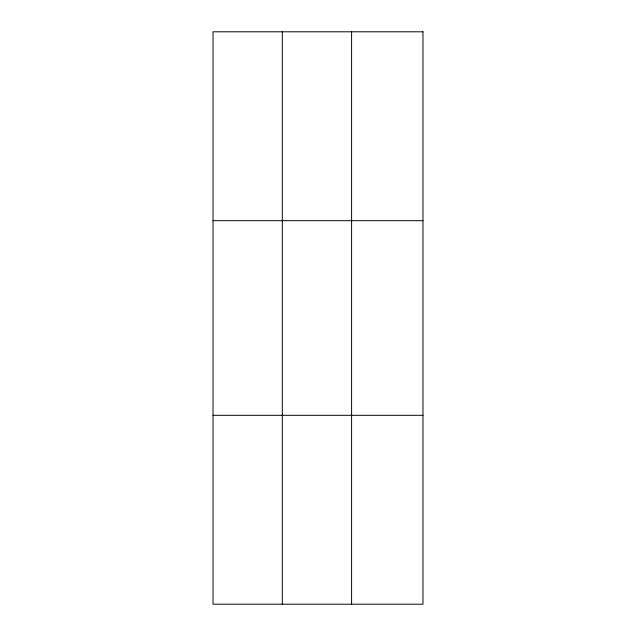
<?xml version="1.0" encoding="UTF-8"?>
<svg xmlns="http://www.w3.org/2000/svg" width="636" height="636" viewBox="0 0 636 636"><rect width="100%" height="100%" fill="white"/><g stroke="black" fill="none" stroke-linecap="round" stroke-linejoin="round"><path stroke-width="0.95" d="M282.305 604.2L282.305 31.8M351.597 604.2L351.597 31.8M213.02 220.692L422.98 220.692M213.02 415.308L422.98 415.308M422.98 31.8L422.98 604.2L213.02 604.2L213.02 31.8L422.98 31.8"/></g></svg>
